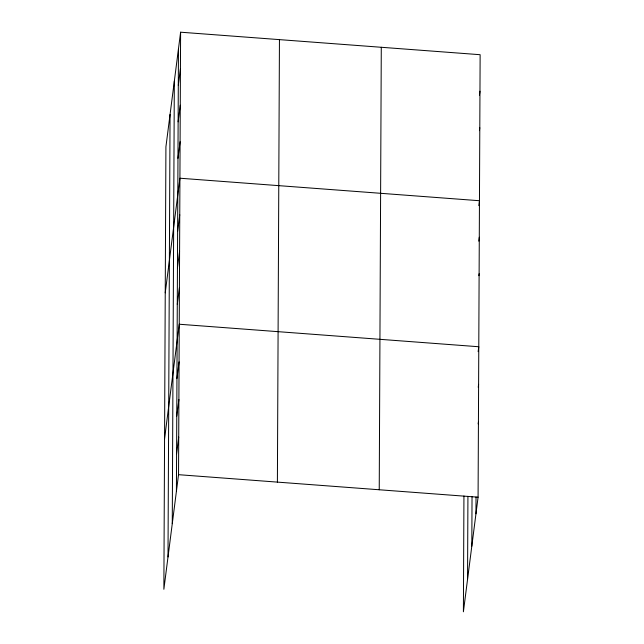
<?xml version="1.0" encoding="UTF-8"?>
<svg xmlns="http://www.w3.org/2000/svg" width="644" height="644" viewBox="0 0 644 644"><rect width="100%" height="100%" fill="white"/><g stroke="black" fill="none" stroke-linecap="round" stroke-linejoin="round"><path stroke-width="0.97" d="M168.004 556.963L170.056 114.479M172.27 523.653L174.323 81.168M176.416 491.324L178.469 48.839M180.602 32.2L165.919 146.808L163.866 589.292L178.541 474.684L180.602 32.2L480.134 54.708L478.081 497.192L463.398 611.8L463.938 496.001M277.395 482.115L279.448 39.63M379.236 489.762L381.288 47.278M467.544 579.471L467.93 496.331M471.811 546.16L472.036 496.669M475.948 513.832L476.029 496.999M178.299 85.346L180.433 68.707M178.13 121.845L180.264 105.213M177.961 158.352L180.095 141.712M165.242 292.827L179.918 178.219L479.458 200.727L478.83 205.621M177.623 231.365L179.748 214.726M177.454 267.872L179.579 251.232M177.277 304.371L179.41 287.731M164.558 438.854L179.241 324.238L478.782 346.746L478.154 351.64M176.939 378.487L179.064 361.848M176.762 416.105L178.895 399.465M176.585 453.714L178.718 437.075M479.466 95.127L479.965 91.207M479.426 130.652L479.796 127.713M478.79 241.146L479.289 237.233M478.87 275.688L479.12 273.732M478.234 387.294L478.605 384.355M478.178 423.921L478.436 421.965M178.541 474.684L478.081 497.192"/></g></svg>
